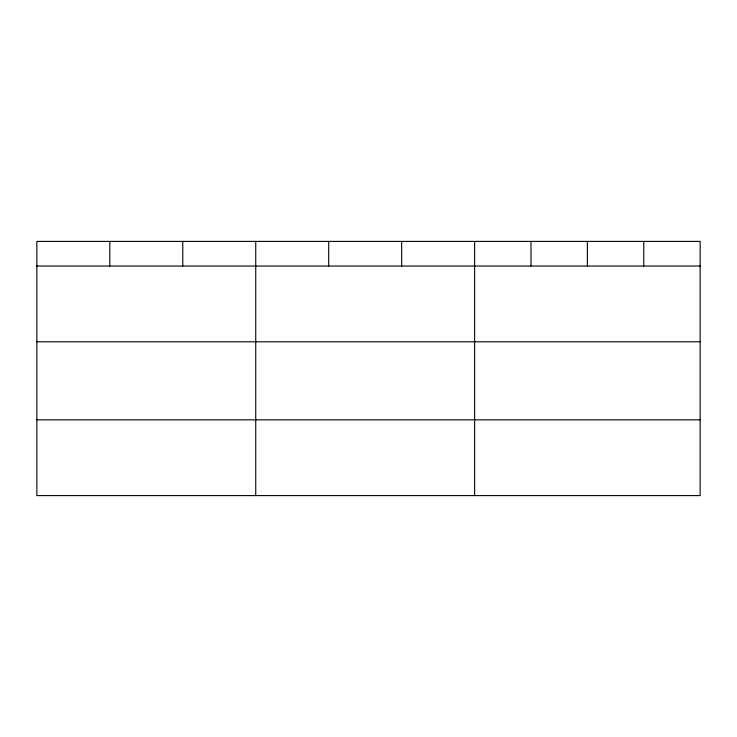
<?xml version="1.0" encoding="UTF-8"?>
<svg xmlns="http://www.w3.org/2000/svg" width="737" height="737" viewBox="0 0 737 737"><rect width="100%" height="100%" fill="white"/><g stroke="black" fill="none" stroke-linecap="round" stroke-linejoin="round"><path stroke-width="1.11" d="M700.15 341.793L700.15 241.404L36.85 241.404L36.85 495.596L700.15 495.596L700.15 341.793L36.85 341.793M36.85 266.039L700.15 266.039M36.85 419.841L700.15 419.841M643.769 241.404L643.769 266.039M587.389 241.404L587.389 266.039M531.009 241.404L531.009 266.039M474.628 241.404L474.628 495.596M401.665 241.404L401.665 266.039M328.702 241.404L328.702 266.039M255.739 241.404L255.739 495.596M182.776 241.404L182.776 266.039M109.813 241.404L109.813 266.039"/></g></svg>
